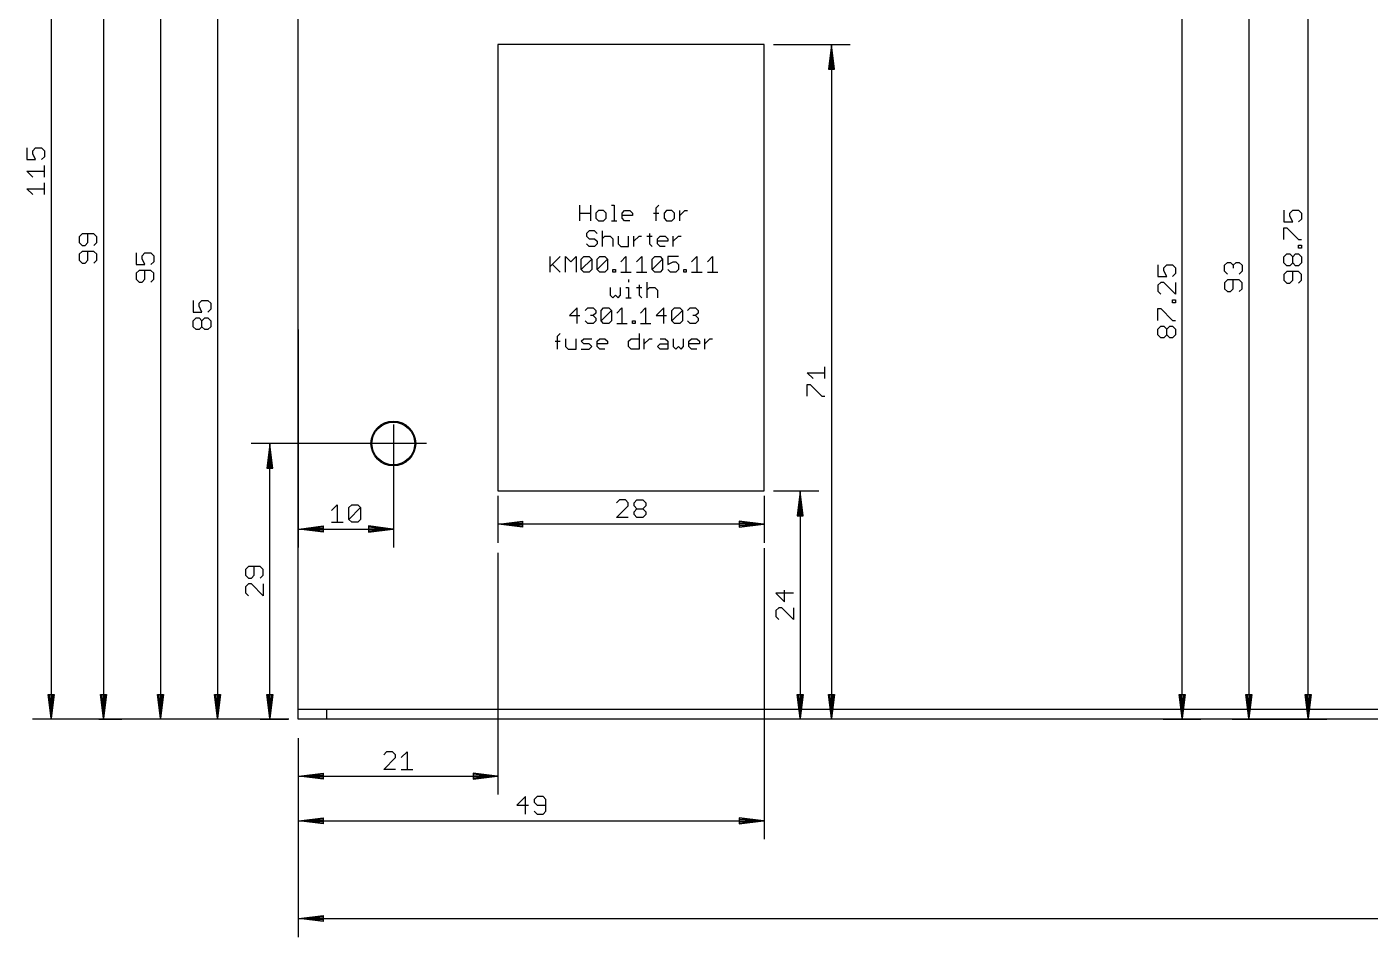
# Model space of a CAD drawing. Extents: x -370 to 390, y -331 to 219.
# Drawn here: x -28.6 to 112.8, y -22.9 to 72.8 of the extents above; entities that cross this region are included whole.
import ezdxf

# ---------------------------------------------------------------- set-up
doc = ezdxf.new("R2010")
doc.units = 0
for name, color, linetype in [('20', 4, 'CONTINUOUS'), ('29', 2, 'CONTINUOUS'), ('30', 253, 'CONTINUOUS'), ('46', 140, 'CONTINUOUS'), ('47', 2, 'CONTINUOUS')]:
    doc.layers.add(name, color=color, linetype=linetype)

msp = doc.modelspace()

# ---------------------------------------------------------------- linework, layer by layer
at = {"layer": '20'}
for p, q in [((0, 1), (0, 114)), ((0, 0), (0, 1)), ((3, 1), (0, 1)), ((3, 0), (0, 0)), ((317, 1), (3, 1)), ((3, 0), (3, 1)), ((317, 0), (3, 0))]:
    msp.add_line(p, q, dxfattribs=at)
msp.add_circle((10, 29), 2.25, dxfattribs=at)
at = {"layer": '29'}
msp.add_circle((10, 29), 2.3516, dxfattribs=at)
at = {"layer": '30'}
msp.add_circle((10, 29), 2.3516, dxfattribs=at)
at = {"layer": '46'}
for p, q in [((49, 71), (21, 71)), ((21, 71), (21, 24)), ((49, 24), (49, 71)), ((21, 24), (49, 24))]:
    msp.add_line(p, q, dxfattribs=at)
at = {"layer": '47'}
for p, q in [((-26, 114.935), (-26, 0.065)), ((-20.5, 98.935), (-20.5, 0.065)), ((106.25, 0.065), (106.25, 98.685)), ((-14.5, 94.935), (-14.5, 0.065)), ((100, 92.935), (100, 0.065)), ((93, 0.065), (93, 87.185)), ((-8.5, 84.935), (-8.5, 0.065)), ((50, 71), (58.05, 71)), ((56.1, 70.935), (55.7808, 68.4)), ((56.1, 70.935), (55.84, 68.4)), ((56.1, 70.935), (55.97, 68.4)), ((56.1, 70.935), (56.1, 0.065)), ((56.4192, 68.4), (56.1, 70.935)), ((56.23, 68.4), (56.1, 70.935)), ((56.36, 68.4), (56.1, 70.935)), ((55.7808, 68.4), (56.4192, 68.4)), ((-28.5554, 60.1045), (-28.5554, 58.8717)), ((-27.939, 59.7963), (-27.6308, 60.1045)), ((-27.939, 59.4881), (-27.939, 59.7963)), ((-27.6308, 58.8717), (-27.939, 59.4881)), ((-27.6308, 60.1045), (-27.0144, 60.1045)), ((-27.0144, 60.1045), (-26.7062, 59.7963)), ((-26.7062, 59.7963), (-26.7062, 59.1799)), ((-28.5554, 58.8717), (-27.6308, 58.8717)), ((-26.7062, 59.1799), (-27.0144, 58.8717)), ((-26.7062, 57.0301), (-26.7062, 58.2629)), ((-27.939, 57.0301), (-28.5554, 57.6465)), ((-28.5554, 57.6465), (-26.7062, 57.6465)), ((-27.939, 55.1885), (-28.5554, 55.8049)), ((-28.5554, 55.8049), (-26.7062, 55.8049)), ((-26.7062, 55.1885), (-26.7062, 56.4213)), ((29.6371, 52.4262), (29.6371, 54.0752)), ((30.7365, 54.0752), (30.7365, 52.4262)), ((32.952, 54.0752), (33.2268, 54.0752)), ((33.2268, 54.0752), (33.2268, 52.4262)), ((37.6466, 53.8004), (37.9214, 54.0752)), ((37.6466, 52.4262), (37.6466, 53.8004)), ((29.6371, 53.2507), (30.7365, 53.2507)), ((31.5694, 53.5255), (31.2945, 53.2507)), ((31.2945, 53.2507), (31.2945, 52.701)), ((31.2945, 52.701), (31.5694, 52.4262)), ((32.119, 53.5255), (31.5694, 53.5255)), ((31.5694, 52.4262), (32.119, 52.4262)), ((32.3939, 53.2507), (32.119, 53.5255)), ((32.119, 52.4262), (32.3939, 52.701)), ((32.3939, 52.701), (32.3939, 53.2507)), ((32.952, 52.4262), (33.5016, 52.4262)), ((34.0569, 53.2507), (34.3317, 53.5255)), ((34.0569, 52.701), (34.0569, 53.2507)), ((35.1562, 52.9759), (34.0569, 52.9759)), ((34.3317, 52.4262), (34.0569, 52.701)), ((34.3317, 53.5255), (34.8814, 53.5255)), ((34.8814, 52.4262), (34.3317, 52.4262)), ((34.8814, 53.5255), (35.1562, 53.2507)), ((35.1562, 53.2507), (35.1562, 52.9759)), ((37.3717, 53.2507), (37.9214, 53.2507)), ((38.7515, 53.5255), (38.4767, 53.2507)), ((38.4767, 53.2507), (38.4767, 52.701)), ((38.4767, 52.701), (38.7515, 52.4262)), ((39.3012, 53.5255), (38.7515, 53.5255)), ((38.7515, 52.4262), (39.3012, 52.4262)), ((39.576, 53.2507), (39.3012, 53.5255)), ((39.3012, 52.4262), (39.576, 52.701)), ((39.576, 52.701), (39.576, 53.2507)), ((40.1341, 52.4262), (40.1341, 53.5255)), ((40.1341, 52.9759), (40.6838, 53.5255)), ((40.6838, 53.5255), (40.9586, 53.5255)), ((103.6946, 53.5457), (103.6946, 52.313)), ((103.6946, 52.313), (104.6192, 52.313)), ((104.311, 53.2376), (104.6192, 53.5457)), ((104.311, 52.9294), (104.311, 53.2376)), ((104.6192, 52.313), (104.311, 52.9294)), ((104.6192, 53.5457), (105.2356, 53.5457)), ((105.2356, 53.5457), (105.5438, 53.2376)), ((105.5438, 52.6212), (105.2356, 52.313)), ((105.5438, 53.2376), (105.5438, 52.6212)), ((-22.7472, 51.0573), (-23.0554, 50.7491)), ((-21.5144, 51.0573), (-22.7472, 51.0573)), ((-22.1308, 50.1327), (-22.1308, 51.0573)), ((-21.2062, 50.7491), (-21.5144, 51.0573)), ((30.6026, 51.3752), (30.3277, 51.1004)), ((30.3277, 51.1004), (30.3277, 50.8255)), ((31.1522, 51.3752), (30.6026, 51.3752)), ((31.4271, 51.1004), (31.1522, 51.3752)), ((31.9851, 51.3752), (31.9851, 49.7262)), ((36.956, 51.1004), (36.956, 50.001)), ((103.6946, 50.4714), (103.6946, 51.7042)), ((103.6946, 51.7042), (104.0028, 51.7042)), ((104.0028, 51.7042), (105.2356, 50.4714)), ((-23.0554, 50.7491), (-23.0554, 50.1327)), ((-23.0554, 50.1327), (-22.7472, 49.8245)), ((-22.7472, 49.8245), (-22.439, 49.8245)), ((-22.439, 49.8245), (-22.1308, 50.1327)), ((-21.5144, 49.8245), (-21.2062, 50.1327)), ((-21.2062, 50.1327), (-21.2062, 50.7491)), ((30.3277, 50.8255), (30.6026, 50.5507)), ((30.6026, 49.7262), (30.3277, 50.001)), ((30.6026, 50.5507), (31.1522, 50.5507)), ((31.1522, 49.7262), (30.6026, 49.7262)), ((31.1522, 50.5507), (31.4271, 50.2759)), ((31.4271, 50.001), (31.1522, 49.7262)), ((31.4271, 50.2759), (31.4271, 50.001)), ((31.9851, 50.5507), (32.26, 50.8255)), ((32.26, 50.8255), (32.8096, 50.8255)), ((32.8096, 50.8255), (33.0845, 50.5507)), ((33.0845, 50.5507), (33.0845, 49.7262)), ((33.6425, 50.8255), (33.6425, 50.001)), ((33.6425, 50.001), (33.9174, 49.7262)), ((33.9174, 49.7262), (34.7419, 49.7262)), ((34.7419, 49.7262), (34.7419, 50.8255)), ((35.3, 49.7262), (35.3, 50.8255)), ((35.3, 50.2759), (35.8496, 50.8255)), ((35.8496, 50.8255), (36.1245, 50.8255)), ((36.6811, 50.8255), (37.2308, 50.8255)), ((36.956, 50.001), (37.2308, 49.7262)), ((37.7861, 50.5507), (38.0609, 50.8255)), ((37.7861, 50.001), (37.7861, 50.5507)), ((38.8854, 50.2759), (37.7861, 50.2759)), ((38.0609, 49.7262), (37.7861, 50.001)), ((38.0609, 50.8255), (38.6106, 50.8255)), ((38.6106, 49.7262), (38.0609, 49.7262)), ((38.6106, 50.8255), (38.8854, 50.5507)), ((38.8854, 50.5507), (38.8854, 50.2759)), ((39.4435, 49.7262), (39.4435, 50.8255)), ((39.4435, 50.2759), (39.9932, 50.8255)), ((39.9932, 50.8255), (40.268, 50.8255)), ((105.2356, 50.4714), (105.5438, 50.4714)), ((105.2356, 49.5506), (105.2356, 49.8588)), ((105.2356, 49.8588), (105.5438, 49.8588)), ((105.5438, 49.5506), (105.2356, 49.5506)), ((105.5438, 49.8588), (105.5438, 49.5506)), ((-22.7472, 49.2157), (-23.0554, 48.9075)), ((-23.0554, 48.9075), (-23.0554, 48.2911)), ((-23.0554, 48.2911), (-22.7472, 47.9829)), ((-21.5144, 49.2157), (-22.7472, 49.2157)), ((-22.439, 47.9829), (-22.1308, 48.2911)), ((-22.1308, 48.2911), (-22.1308, 49.2157)), ((-21.2062, 48.9075), (-21.5144, 49.2157)), ((-21.5144, 47.9829), (-21.2062, 48.2911)), ((-21.2062, 48.2911), (-21.2062, 48.9075)), ((-17.0554, 49.0573), (-17.0554, 47.8245)), ((-16.439, 48.7491), (-16.1308, 49.0573)), ((-16.439, 48.4409), (-16.439, 48.7491)), ((-16.1308, 47.8245), (-16.439, 48.4409)), ((-16.1308, 49.0573), (-15.5144, 49.0573)), ((-15.5144, 49.0573), (-15.2062, 48.7491)), ((-15.2062, 48.1327), (-15.5144, 47.8245)), ((-15.2062, 48.7491), (-15.2062, 48.1327)), ((26.4604, 48.6752), (26.4604, 47.0262)), ((26.4604, 47.5759), (27.5597, 48.6752)), ((28.1178, 47.0262), (28.1178, 48.6752)), ((28.1178, 48.6752), (28.6675, 48.1255)), ((28.6675, 48.1255), (29.2172, 48.6752)), ((29.2172, 48.6752), (29.2172, 47.0262)), ((29.7752, 48.4004), (30.0501, 48.6752)), ((29.7752, 47.301), (29.7752, 48.4004)), ((29.7752, 47.301), (30.8746, 48.4004)), ((30.0501, 48.6752), (30.5997, 48.6752)), ((30.5997, 48.6752), (30.8746, 48.4004)), ((30.8746, 48.4004), (30.8746, 47.301)), ((31.4327, 48.4004), (31.7075, 48.6752)), ((31.4327, 47.301), (31.4327, 48.4004)), ((31.4327, 47.301), (32.532, 48.4004)), ((31.7075, 48.6752), (32.2572, 48.6752)), ((32.2572, 48.6752), (32.532, 48.4004)), ((32.532, 48.4004), (32.532, 47.301)), ((33.9188, 48.1255), (34.4684, 48.6752)), ((34.4684, 48.6752), (34.4684, 47.0262)), ((35.5762, 48.1255), (36.1259, 48.6752)), ((36.1259, 48.6752), (36.1259, 47.0262)), ((37.2336, 48.4004), (37.5084, 48.6752)), ((37.2336, 47.301), (37.2336, 48.4004)), ((37.2336, 47.301), (38.3329, 48.4004)), ((37.5084, 48.6752), (38.0581, 48.6752)), ((38.0581, 48.6752), (38.3329, 48.4004)), ((38.3329, 48.4004), (38.3329, 47.301)), ((39.9904, 48.6752), (38.891, 48.6752)), ((38.891, 48.6752), (38.891, 47.8507)), ((38.891, 47.8507), (39.4407, 48.1255)), ((39.4407, 48.1255), (39.7155, 48.1255)), ((39.7155, 48.1255), (39.9904, 47.8507)), ((41.3771, 48.1255), (41.9268, 48.6752)), ((41.9268, 48.6752), (41.9268, 47.0262)), ((43.0346, 48.1255), (43.5842, 48.6752)), ((43.5842, 48.6752), (43.5842, 47.0262)), ((97.4446, 47.7491), (97.7528, 48.0573)), ((97.7528, 48.0573), (98.061, 48.0573)), ((98.061, 48.0573), (98.3692, 47.7491)), ((98.3692, 47.7491), (98.6774, 48.0573)), ((98.6774, 48.0573), (98.9856, 48.0573)), ((98.9856, 48.0573), (99.2938, 47.7491)), ((103.6946, 48.6336), (104.0028, 48.9418)), ((103.6946, 48.0172), (103.6946, 48.6336)), ((104.0028, 48.9418), (104.311, 48.9418)), ((104.311, 48.9418), (104.6192, 48.6336)), ((104.6192, 48.6336), (104.9274, 48.9418)), ((104.6192, 48.0172), (104.6192, 48.6336)), ((104.9274, 48.9418), (105.2356, 48.9418)), ((105.2356, 48.9418), (105.5438, 48.6336)), ((105.5438, 48.6336), (105.5438, 48.0172)), ((-22.7472, 47.9829), (-22.439, 47.9829)), ((-17.0554, 47.8245), (-16.1308, 47.8245)), ((-16.7472, 47.2157), (-17.0554, 46.9075)), ((-17.0554, 46.9075), (-17.0554, 46.2911)), ((-15.5144, 47.2157), (-16.7472, 47.2157)), ((-16.1308, 46.2911), (-16.1308, 47.2157)), ((-15.2062, 46.9075), (-15.5144, 47.2157)), ((-15.2062, 46.2911), (-15.2062, 46.9075)), ((26.7352, 47.8507), (27.5597, 47.0262)), ((30.0501, 47.0262), (29.7752, 47.301)), ((30.5997, 47.0262), (30.0501, 47.0262)), ((30.8746, 47.301), (30.5997, 47.0262)), ((31.7075, 47.0262), (31.4327, 47.301)), ((32.2572, 47.0262), (31.7075, 47.0262)), ((32.532, 47.301), (32.2572, 47.0262)), ((33.0901, 47.0262), (33.0901, 47.301)), ((33.0901, 47.301), (33.3649, 47.301)), ((33.3649, 47.0262), (33.0901, 47.0262)), ((33.3649, 47.301), (33.3649, 47.0262)), ((33.9188, 47.0262), (35.0181, 47.0262)), ((35.5762, 47.0262), (36.6755, 47.0262)), ((37.5084, 47.0262), (37.2336, 47.301)), ((38.0581, 47.0262), (37.5084, 47.0262)), ((38.3329, 47.301), (38.0581, 47.0262)), ((39.1659, 47.0262), (38.891, 47.301)), ((39.7155, 47.0262), (39.1659, 47.0262)), ((39.9904, 47.301), (39.7155, 47.0262)), ((39.9904, 47.8507), (39.9904, 47.301)), ((40.5484, 47.0262), (40.5484, 47.301)), ((40.5484, 47.301), (40.8233, 47.301)), ((40.8233, 47.0262), (40.5484, 47.0262)), ((40.8233, 47.301), (40.8233, 47.0262)), ((41.3771, 47.0262), (42.4765, 47.0262)), ((43.0346, 47.0262), (44.1339, 47.0262)), ((90.4446, 47.7957), (90.4446, 46.563)), ((91.061, 47.4875), (91.3692, 47.7957)), ((91.061, 47.1794), (91.061, 47.4875)), ((91.3692, 46.563), (91.061, 47.1794)), ((91.3692, 47.7957), (91.9856, 47.7957)), ((91.9856, 47.7957), (92.2938, 47.4875)), ((92.2938, 46.8712), (91.9856, 46.563)), ((92.2938, 47.4875), (92.2938, 46.8712)), ((97.4446, 47.1327), (97.4446, 47.7491)), ((97.7528, 46.8245), (97.4446, 47.1327)), ((98.3692, 47.7491), (98.3692, 47.4409)), ((99.2938, 47.1327), (98.9856, 46.8245)), ((99.2938, 47.7491), (99.2938, 47.1327)), ((104.0028, 47.709), (103.6946, 48.0172)), ((104.0028, 47.1002), (103.6946, 46.7921)), ((103.6946, 46.7921), (103.6946, 46.1757)), ((104.311, 47.709), (104.0028, 47.709)), ((105.2356, 47.1002), (104.0028, 47.1002)), ((104.6192, 48.0172), (104.311, 47.709)), ((104.9274, 47.709), (104.6192, 48.0172)), ((104.6192, 46.1757), (104.6192, 47.1002)), ((105.2356, 47.709), (104.9274, 47.709)), ((105.5438, 48.0172), (105.2356, 47.709)), ((105.5438, 46.7921), (105.2356, 47.1002)), ((105.5438, 46.1757), (105.5438, 46.7921)), ((-17.0554, 46.2911), (-16.7472, 45.9829)), ((-16.7472, 45.9829), (-16.439, 45.9829)), ((-16.439, 45.9829), (-16.1308, 46.2911)), ((-15.5144, 45.9829), (-15.2062, 46.2911)), ((32.8138, 45.4255), (32.8138, 44.601)), ((33.9132, 44.601), (33.9132, 45.4255)), ((34.4713, 45.4255), (34.7461, 45.4255)), ((34.7461, 46.25), (34.7461, 45.9752)), ((34.7461, 45.4255), (34.7461, 44.3262)), ((35.5762, 45.4255), (36.1259, 45.4255)), ((35.851, 45.7004), (35.851, 44.601)), ((36.6811, 45.9752), (36.6811, 44.3262)), ((36.6811, 45.1507), (36.956, 45.4255)), ((36.956, 45.4255), (37.5056, 45.4255)), ((37.5056, 45.4255), (37.7805, 45.1507)), ((90.4446, 46.563), (91.3692, 46.563)), ((90.7528, 45.9542), (90.4446, 45.646)), ((90.4446, 45.646), (90.4446, 45.0296)), ((91.061, 45.9542), (90.7528, 45.9542)), ((92.2938, 44.7214), (91.061, 45.9542)), ((92.2938, 45.9542), (92.2938, 44.7214)), ((97.7528, 46.2157), (97.4446, 45.9075)), ((97.4446, 45.9075), (97.4446, 45.2911)), ((97.4446, 45.2911), (97.7528, 44.9829)), ((98.9856, 46.2157), (97.7528, 46.2157)), ((98.061, 44.9829), (98.3692, 45.2911)), ((98.3692, 45.2911), (98.3692, 46.2157)), ((99.2938, 45.9075), (98.9856, 46.2157)), ((98.9856, 44.9829), (99.2938, 45.2911)), ((99.2938, 45.2911), (99.2938, 45.9075)), ((103.6946, 46.1757), (104.0028, 45.8675)), ((104.0028, 45.8675), (104.311, 45.8675)), ((104.311, 45.8675), (104.6192, 46.1757)), ((105.2356, 45.8675), (105.5438, 46.1757)), ((-11.0554, 44.0573), (-11.0554, 42.8245)), ((-10.439, 43.7491), (-10.1308, 44.0573)), ((-10.1308, 44.0573), (-9.5144, 44.0573)), ((-9.5144, 44.0573), (-9.2062, 43.7491)), ((32.8138, 44.601), (33.0887, 44.3262)), ((33.0887, 44.3262), (33.3635, 44.601)), ((33.3635, 44.601), (33.6383, 44.3262)), ((33.6383, 44.3262), (33.9132, 44.601)), ((34.4713, 44.3262), (35.0209, 44.3262)), ((35.851, 44.601), (36.1259, 44.3262)), ((37.7805, 45.1507), (37.7805, 44.3262)), ((90.4446, 45.0296), (90.7528, 44.7214)), ((91.9856, 43.8006), (91.9856, 44.1088)), ((91.9856, 44.1088), (92.2938, 44.1088)), ((92.2938, 44.1088), (92.2938, 43.8006)), ((97.7528, 44.9829), (98.061, 44.9829)), ((-11.0554, 42.8245), (-10.1308, 42.8245)), ((-10.439, 43.4409), (-10.439, 43.7491)), ((-10.1308, 42.8245), (-10.439, 43.4409)), ((-9.2062, 43.1327), (-9.5144, 42.8245)), ((-9.2062, 43.7491), (-9.2062, 43.1327)), ((29.3567, 43.2752), (28.5322, 42.4507)), ((28.5322, 42.4507), (29.6315, 42.4507)), ((29.3567, 41.6262), (29.3567, 43.2752)), ((30.1896, 43.0004), (30.4644, 43.2752)), ((30.4644, 43.2752), (31.0141, 43.2752)), ((31.0141, 42.4507), (30.7393, 42.4507)), ((31.0141, 43.2752), (31.2889, 43.0004)), ((31.2889, 42.7255), (31.0141, 42.4507)), ((31.0141, 42.4507), (31.2889, 42.1759)), ((31.2889, 43.0004), (31.2889, 42.7255)), ((31.847, 43.0004), (32.1218, 43.2752)), ((31.847, 41.901), (31.847, 43.0004)), ((31.847, 41.901), (32.9463, 43.0004)), ((32.1218, 43.2752), (32.6715, 43.2752)), ((32.6715, 43.2752), (32.9463, 43.0004)), ((32.9463, 43.0004), (32.9463, 41.901)), ((33.5044, 42.7255), (34.0541, 43.2752)), ((34.0541, 43.2752), (34.0541, 41.6262)), ((35.9905, 42.7255), (36.5402, 43.2752)), ((36.5402, 43.2752), (36.5402, 41.6262)), ((38.4725, 43.2752), (37.648, 42.4507)), ((37.648, 42.4507), (38.7473, 42.4507)), ((38.4725, 41.6262), (38.4725, 43.2752)), ((39.3054, 43.0004), (39.5802, 43.2752)), ((39.3054, 41.901), (39.3054, 43.0004)), ((39.3054, 41.901), (40.4047, 43.0004)), ((39.5802, 43.2752), (40.1299, 43.2752)), ((40.1299, 43.2752), (40.4047, 43.0004)), ((40.4047, 43.0004), (40.4047, 41.901)), ((40.9628, 43.0004), (41.2376, 43.2752)), ((41.2376, 43.2752), (41.7873, 43.2752)), ((41.7873, 42.4507), (41.5125, 42.4507)), ((41.7873, 43.2752), (42.0621, 43.0004)), ((42.0621, 42.7255), (41.7873, 42.4507)), ((41.7873, 42.4507), (42.0621, 42.1759)), ((42.0621, 43.0004), (42.0621, 42.7255)), ((90.4446, 41.959), (90.4446, 43.1918)), ((90.4446, 43.1918), (90.7528, 43.1918)), ((90.7528, 43.1918), (91.9856, 41.959)), ((92.2938, 43.8006), (91.9856, 43.8006)), ((-11.0554, 41.9075), (-10.7472, 42.2157)), ((-11.0554, 41.2911), (-11.0554, 41.9075)), ((-10.7472, 40.9829), (-11.0554, 41.2911)), ((-10.7472, 42.2157), (-10.439, 42.2157)), ((-10.439, 40.9829), (-10.7472, 40.9829)), ((-10.439, 42.2157), (-10.1308, 41.9075)), ((-10.1308, 41.2911), (-10.439, 40.9829)), ((-10.1308, 41.9075), (-9.8226, 42.2157)), ((-10.1308, 41.2911), (-10.1308, 41.9075)), ((-9.8226, 40.9829), (-10.1308, 41.2911)), ((-9.8226, 42.2157), (-9.5144, 42.2157)), ((-9.5144, 40.9829), (-9.8226, 40.9829)), ((-9.5144, 42.2157), (-9.2062, 41.9075)), ((-9.2062, 41.2911), (-9.5144, 40.9829)), ((-9.2062, 41.9075), (-9.2062, 41.2911)), ((0, 41), (0, 18.05)), ((30.4644, 41.6262), (30.1896, 41.901)), ((31.0141, 41.6262), (30.4644, 41.6262)), ((31.2889, 41.901), (31.0141, 41.6262)), ((31.2889, 42.1759), (31.2889, 41.901)), ((32.1218, 41.6262), (31.847, 41.901)), ((32.6715, 41.6262), (32.1218, 41.6262)), ((32.9463, 41.901), (32.6715, 41.6262)), ((33.5044, 41.6262), (34.6038, 41.6262)), ((35.1618, 41.6262), (35.1618, 41.901)), ((35.1618, 41.901), (35.4367, 41.901)), ((35.4367, 41.6262), (35.1618, 41.6262)), ((35.4367, 41.901), (35.4367, 41.6262)), ((35.9905, 41.6262), (37.0899, 41.6262)), ((39.5802, 41.6262), (39.3054, 41.901)), ((40.1299, 41.6262), (39.5802, 41.6262)), ((40.4047, 41.901), (40.1299, 41.6262)), ((41.2376, 41.6262), (40.9628, 41.901)), ((41.7873, 41.6262), (41.2376, 41.6262)), ((42.0621, 41.901), (41.7873, 41.6262)), ((42.0621, 42.1759), (42.0621, 41.901)), ((90.4446, 41.0421), (90.7528, 41.3502)), ((90.4446, 40.4257), (90.4446, 41.0421)), ((90.7528, 41.3502), (91.061, 41.3502)), ((91.061, 41.3502), (91.3692, 41.0421)), ((91.3692, 41.0421), (91.6774, 41.3502)), ((91.3692, 40.4257), (91.3692, 41.0421)), ((91.6774, 41.3502), (91.9856, 41.3502)), ((91.9856, 41.959), (92.2938, 41.959)), ((91.9856, 41.3502), (92.2938, 41.0421)), ((92.2938, 41.0421), (92.2938, 40.4257)), ((27.0129, 39.7507), (27.5626, 39.7507)), ((27.2877, 40.3004), (27.5626, 40.5752)), ((27.2877, 38.9262), (27.2877, 40.3004)), ((28.1178, 40.0255), (28.1178, 39.201)), ((29.2172, 38.9262), (29.2172, 40.0255)), ((29.7752, 39.7507), (30.0501, 40.0255)), ((30.0501, 39.4759), (29.7752, 39.7507)), ((30.0501, 40.0255), (30.8746, 40.0255)), ((31.4327, 39.7507), (31.7075, 40.0255)), ((31.4327, 39.201), (31.4327, 39.7507)), ((31.7075, 40.0255), (32.2572, 40.0255)), ((32.2572, 40.0255), (32.532, 39.7507)), ((32.532, 39.7507), (32.532, 39.4759)), ((34.7475, 39.7507), (35.0223, 40.0255)), ((34.7475, 39.201), (34.7475, 39.7507)), ((35.0223, 40.0255), (35.8468, 40.0255)), ((35.8468, 40.5752), (35.8468, 38.9262)), ((36.4049, 38.9262), (36.4049, 40.0255)), ((36.4049, 39.4759), (36.9546, 40.0255)), ((36.9546, 40.0255), (37.2294, 40.0255)), ((38.0609, 40.0255), (38.6106, 40.0255)), ((38.6106, 40.0255), (38.8854, 39.7507)), ((38.8854, 39.7507), (38.8854, 38.9262)), ((39.4435, 40.0255), (39.4435, 39.201)), ((40.5428, 39.201), (40.5428, 40.0255)), ((41.1009, 39.7507), (41.3757, 40.0255)), ((41.1009, 39.201), (41.1009, 39.7507)), ((41.3757, 40.0255), (41.9254, 40.0255)), ((41.9254, 40.0255), (42.2003, 39.7507)), ((42.2003, 39.7507), (42.2003, 39.4759)), ((42.7583, 38.9262), (42.7583, 40.0255)), ((42.7583, 39.4759), (43.308, 40.0255)), ((43.308, 40.0255), (43.5828, 40.0255)), ((90.7528, 40.1175), (90.4446, 40.4257)), ((91.061, 40.1175), (90.7528, 40.1175)), ((91.3692, 40.4257), (91.061, 40.1175)), ((91.6774, 40.1175), (91.3692, 40.4257)), ((91.9856, 40.1175), (91.6774, 40.1175)), ((92.2938, 40.4257), (91.9856, 40.1175)), ((28.1178, 39.201), (28.3927, 38.9262)), ((28.3927, 38.9262), (29.2172, 38.9262)), ((29.7752, 38.9262), (30.5997, 38.9262)), ((30.5997, 39.4759), (30.0501, 39.4759)), ((30.8746, 39.201), (30.5997, 39.4759)), ((30.5997, 38.9262), (30.8746, 39.201)), ((32.532, 39.4759), (31.4327, 39.4759)), ((31.7075, 38.9262), (31.4327, 39.201)), ((32.2572, 38.9262), (31.7075, 38.9262)), ((35.0223, 38.9262), (34.7475, 39.201)), ((35.8468, 38.9262), (35.0223, 38.9262)), ((37.7861, 39.201), (38.0609, 39.4759)), ((38.0609, 38.9262), (37.7861, 39.201)), ((38.0609, 39.4759), (38.8854, 39.4759)), ((38.8854, 38.9262), (38.0609, 38.9262)), ((39.4435, 39.201), (39.7183, 38.9262)), ((39.7183, 38.9262), (39.9932, 39.201)), ((39.9932, 39.201), (40.268, 38.9262)), ((40.268, 38.9262), (40.5428, 39.201)), ((42.2003, 39.4759), (41.1009, 39.4759)), ((41.3757, 38.9262), (41.1009, 39.201)), ((41.9254, 38.9262), (41.3757, 38.9262)), ((55.3938, 35.8245), (55.3938, 37.0573)), ((54.161, 35.8245), (53.5446, 36.4409)), ((53.5446, 36.4409), (55.3938, 36.4409)), ((53.5446, 33.9829), (53.5446, 35.2157)), ((53.5446, 35.2157), (53.8528, 35.2157)), ((53.8528, 35.2157), (55.0856, 33.9829)), ((55.0856, 33.9829), (55.3938, 33.9829)), ((10, 31), (10, 18.05)), ((13.5, 29), (-4.95, 29)), ((-3, 28.935), (-3.3192, 26.4)), ((-3, 28.935), (-3.26, 26.4)), ((-3, 28.935), (-3.13, 26.4)), ((-3, 0.065), (-3, 28.935)), ((-2.6808, 26.4), (-3, 28.935)), ((-2.87, 26.4), (-3, 28.935)), ((-2.74, 26.4), (-3, 28.935)), ((-3.3192, 26.4), (-2.6808, 26.4)), ((21, 23.5), (21, 18.55)), ((33.7911, 23.0554), (33.4829, 22.7472)), ((34.4075, 23.0554), (33.7911, 23.0554)), ((34.7157, 22.7472), (34.4075, 23.0554)), ((34.7157, 22.439), (34.7157, 22.7472)), ((35.3245, 22.7472), (35.6327, 23.0554)), ((35.3245, 22.439), (35.3245, 22.7472)), ((35.6327, 23.0554), (36.2491, 23.0554)), ((36.2491, 23.0554), (36.5573, 22.7472)), ((36.5573, 22.7472), (36.5573, 22.439)), ((49, 23.5), (49, 18.55)), ((50, 24), (54.75, 24)), ((52.8, 23.935), (52.4808, 21.4)), ((52.8, 23.935), (52.54, 21.4)), ((52.8, 23.935), (52.67, 21.4)), ((52.8, 23.935), (52.8, 0.065)), ((53.1192, 21.4), (52.8, 23.935)), ((52.93, 21.4), (52.8, 23.935)), ((53.06, 21.4), (52.8, 23.935)), ((3.4829, 21.939), (4.0993, 22.5554)), ((4.0993, 22.5554), (4.0993, 20.7062)), ((5.3245, 22.2472), (5.6327, 22.5554)), ((5.3245, 21.0144), (5.3245, 22.2472)), ((5.3245, 21.0144), (6.5573, 22.2472)), ((5.6327, 22.5554), (6.2491, 22.5554)), ((6.2491, 22.5554), (6.5573, 22.2472)), ((6.5573, 22.2472), (6.5573, 21.0144)), ((33.4829, 21.2062), (34.7157, 22.439)), ((34.7157, 21.2062), (33.4829, 21.2062)), ((35.6327, 22.1308), (35.3245, 22.439)), ((35.3245, 21.8226), (35.6327, 22.1308)), ((35.3245, 21.5144), (35.3245, 21.8226)), ((35.6327, 21.2062), (35.3245, 21.5144)), ((35.6327, 22.1308), (36.2491, 22.1308)), ((36.2491, 21.2062), (35.6327, 21.2062)), ((36.5573, 22.439), (36.2491, 22.1308)), ((36.2491, 22.1308), (36.5573, 21.8226)), ((36.5573, 21.5144), (36.2491, 21.2062)), ((36.5573, 21.8226), (36.5573, 21.5144)), ((52.4808, 21.4), (53.1192, 21.4)), ((0.065, 20), (2.6, 20.3192)), ((0.065, 20), (2.6, 20.26)), ((0.065, 20), (2.6, 20.13)), ((0.065, 20), (9.935, 20)), ((2.6, 19.6808), (0.065, 20)), ((2.6, 19.87), (0.065, 20)), ((2.6, 19.74), (0.065, 20)), ((2.6, 20.3192), (2.6, 19.6808)), ((3.4829, 20.7062), (4.7157, 20.7062)), ((5.6327, 20.7062), (5.3245, 21.0144)), ((6.2491, 20.7062), (5.6327, 20.7062)), ((6.5573, 21.0144), (6.2491, 20.7062)), ((9.935, 20), (7.4, 20.3192)), ((7.4, 20.3192), (7.4, 19.6808)), ((9.935, 20), (7.4, 20.26)), ((9.935, 20), (7.4, 20.13)), ((7.4, 19.6808), (9.935, 20)), ((7.4, 19.87), (9.935, 20)), ((7.4, 19.74), (9.935, 20)), ((21.065, 20.5), (23.6, 20.8192)), ((21.065, 20.5), (23.6, 20.76)), ((21.065, 20.5), (23.6, 20.63)), ((48.935, 20.5), (21.065, 20.5)), ((23.6, 20.1808), (21.065, 20.5)), ((23.6, 20.37), (21.065, 20.5)), ((23.6, 20.24), (21.065, 20.5)), ((23.6, 20.8192), (23.6, 20.1808)), ((48.935, 20.5), (46.4, 20.8192)), ((46.4, 20.8192), (46.4, 20.1808)), ((48.935, 20.5), (46.4, 20.76)), ((48.935, 20.5), (46.4, 20.63)), ((46.4, 20.1808), (48.935, 20.5)), ((46.4, 20.37), (48.935, 20.5)), ((46.4, 20.24), (48.935, 20.5)), ((21, 17.5), (21, -7.95)), ((49, 18), (49, -12.65)), ((-5.2472, 16.0573), (-5.5554, 15.7491)), ((-5.5554, 15.7491), (-5.5554, 15.1327)), ((-4.0144, 16.0573), (-5.2472, 16.0573)), ((-4.6308, 15.1327), (-4.6308, 16.0573)), ((-3.7062, 15.7491), (-4.0144, 16.0573)), ((-3.7062, 15.1327), (-3.7062, 15.7491)), ((-5.5554, 15.1327), (-5.2472, 14.8245)), ((-5.2472, 14.2157), (-5.5554, 13.9075)), ((-5.2472, 14.8245), (-4.939, 14.8245)), ((-4.939, 14.2157), (-5.2472, 14.2157)), ((-4.939, 14.8245), (-4.6308, 15.1327)), ((-3.7062, 12.9829), (-4.939, 14.2157)), ((-4.0144, 14.8245), (-3.7062, 15.1327)), ((-3.7062, 14.2157), (-3.7062, 12.9829)), ((-5.5554, 13.9075), (-5.5554, 13.2911)), ((-5.5554, 13.2911), (-5.2472, 12.9829)), ((52.0938, 13.2491), (50.2446, 13.2491)), ((50.2446, 13.2491), (51.1692, 12.3245)), ((51.1692, 12.3245), (51.1692, 13.5573)), ((50.5528, 11.7157), (50.2446, 11.4075)), ((50.2446, 11.4075), (50.2446, 10.7911)), ((50.861, 11.7157), (50.5528, 11.7157)), ((52.0938, 10.4829), (50.861, 11.7157)), ((52.0938, 11.7157), (52.0938, 10.4829)), ((50.2446, 10.7911), (50.5528, 10.4829)), ((-26, 0.065), (-26.3192, 2.6)), ((-26.3192, 2.6), (-25.6808, 2.6)), ((-26, 0.065), (-26.26, 2.6)), ((-26, 0.065), (-26.13, 2.6)), ((-25.6808, 2.6), (-26, 0.065)), ((-25.87, 2.6), (-26, 0.065)), ((-25.74, 2.6), (-26, 0.065)), ((-20.5, 0.065), (-20.8192, 2.6)), ((-20.8192, 2.6), (-20.1808, 2.6)), ((-20.5, 0.065), (-20.76, 2.6)), ((-20.5, 0.065), (-20.63, 2.6)), ((-20.1808, 2.6), (-20.5, 0.065)), ((-20.37, 2.6), (-20.5, 0.065)), ((-20.24, 2.6), (-20.5, 0.065)), ((-14.5, 0.065), (-14.8192, 2.6)), ((-14.8192, 2.6), (-14.1808, 2.6)), ((-14.5, 0.065), (-14.76, 2.6)), ((-14.5, 0.065), (-14.63, 2.6)), ((-14.1808, 2.6), (-14.5, 0.065)), ((-14.37, 2.6), (-14.5, 0.065)), ((-14.24, 2.6), (-14.5, 0.065)), ((-8.5, 0.065), (-8.8192, 2.6)), ((-8.8192, 2.6), (-8.1808, 2.6)), ((-8.5, 0.065), (-8.76, 2.6)), ((-8.5, 0.065), (-8.63, 2.6)), ((-8.1808, 2.6), (-8.5, 0.065)), ((-8.37, 2.6), (-8.5, 0.065)), ((-8.24, 2.6), (-8.5, 0.065)), ((-3, 0.065), (-3.3192, 2.6)), ((-3.3192, 2.6), (-2.6808, 2.6)), ((-3, 0.065), (-3.26, 2.6)), ((-3, 0.065), (-3.13, 2.6)), ((-2.6808, 2.6), (-3, 0.065)), ((-2.87, 2.6), (-3, 0.065)), ((-2.74, 2.6), (-3, 0.065)), ((52.8, 0.065), (52.4808, 2.6)), ((52.4808, 2.6), (53.1192, 2.6)), ((52.8, 0.065), (52.54, 2.6)), ((52.8, 0.065), (52.67, 2.6)), ((53.1192, 2.6), (52.8, 0.065)), ((52.93, 2.6), (52.8, 0.065)), ((53.06, 2.6), (52.8, 0.065)), ((56.1, 0.065), (55.7808, 2.6)), ((55.7808, 2.6), (56.4192, 2.6)), ((56.1, 0.065), (55.84, 2.6)), ((56.1, 0.065), (55.97, 2.6)), ((56.4192, 2.6), (56.1, 0.065)), ((56.23, 2.6), (56.1, 0.065)), ((56.36, 2.6), (56.1, 0.065)), ((93, 0.065), (92.6808, 2.6)), ((92.6808, 2.6), (93.3192, 2.6)), ((93, 0.065), (92.74, 2.6)), ((93, 0.065), (92.87, 2.6)), ((93.3192, 2.6), (93, 0.065)), ((93.13, 2.6), (93, 0.065)), ((93.26, 2.6), (93, 0.065)), ((100, 0.065), (99.6808, 2.6)), ((99.6808, 2.6), (100.3192, 2.6)), ((100, 0.065), (99.74, 2.6)), ((100, 0.065), (99.87, 2.6)), ((100.3192, 2.6), (100, 0.065)), ((100.13, 2.6), (100, 0.065)), ((100.26, 2.6), (100, 0.065)), ((106.25, 0.065), (105.9308, 2.6)), ((105.9308, 2.6), (106.5692, 2.6)), ((106.25, 0.065), (105.99, 2.6)), ((106.25, 0.065), (106.12, 2.6)), ((106.5692, 2.6), (106.25, 0.065)), ((106.38, 2.6), (106.25, 0.065)), ((106.51, 2.6), (106.25, 0.065)), ((-1, 0), (-27.95, 0)), ((-21, 0), (-18.55, 0)), ((-12, 0), (-16.45, 0)), ((-6, 0), (-10.45, 0)), ((-4, 0), (-1.05, 0)), ((54, 0), (50.85, 0)), ((57, 0), (54.15, 0)), ((91, 0), (94.95, 0)), ((107, 0), (98.05, 0)), ((98.25, 0), (108.2, 0)), ((0, -2), (0, -22.95)), ((9.2911, -3.4446), (8.9829, -3.7528)), ((8.9829, -5.2938), (10.2157, -4.061)), ((9.9075, -3.4446), (9.2911, -3.4446)), ((10.2157, -3.7528), (9.9075, -3.4446)), ((10.2157, -4.061), (10.2157, -3.7528)), ((10.8245, -4.061), (11.4409, -3.4446)), ((11.4409, -3.4446), (11.4409, -5.2938)), ((0, -5), (0, -7.95)), ((10.2157, -5.2938), (8.9829, -5.2938)), ((10.8245, -5.2938), (12.0573, -5.2938)), ((0.065, -6), (2.6, -5.6808)), ((0.065, -6), (2.6, -5.74)), ((0.065, -6), (2.6, -5.87)), ((0.065, -6), (20.935, -6)), ((2.6, -6.3192), (0.065, -6)), ((2.6, -6.13), (0.065, -6)), ((2.6, -6.26), (0.065, -6)), ((2.6, -5.6808), (2.6, -6.3192)), ((20.935, -6), (18.4, -5.6808)), ((18.4, -5.6808), (18.4, -6.3192)), ((20.935, -6), (18.4, -5.74)), ((20.935, -6), (18.4, -5.87)), ((18.4, -6.3192), (20.935, -6)), ((18.4, -6.13), (20.935, -6)), ((18.4, -6.26), (20.935, -6)), ((0, -8), (0, -12.65)), ((23.9075, -8.1446), (22.9829, -9.0692)), ((23.9075, -9.9938), (23.9075, -8.1446)), ((25.1327, -8.1446), (24.8245, -8.4528)), ((24.8245, -8.4528), (24.8245, -8.761)), ((25.7491, -8.1446), (25.1327, -8.1446)), ((26.0573, -8.4528), (25.7491, -8.1446)), ((26.0573, -9.6856), (26.0573, -8.4528)), ((22.9829, -9.0692), (24.2157, -9.0692)), ((24.8245, -8.761), (25.1327, -9.0692)), ((24.8245, -9.6856), (25.1327, -9.9938)), ((25.1327, -9.0692), (26.0573, -9.0692)), ((25.7491, -9.9938), (26.0573, -9.6856)), ((0.065, -10.7), (2.6, -10.3808)), ((0.065, -10.7), (2.6, -10.44)), ((0.065, -10.7), (2.6, -10.57)), ((0.065, -10.7), (48.935, -10.7)), ((2.6, -11.0192), (0.065, -10.7)), ((2.6, -10.83), (0.065, -10.7)), ((2.6, -10.96), (0.065, -10.7)), ((2.6, -10.3808), (2.6, -11.0192)), ((25.1327, -9.9938), (25.7491, -9.9938)), ((48.935, -10.7), (46.4, -10.3808)), ((46.4, -10.3808), (46.4, -11.0192)), ((48.935, -10.7), (46.4, -10.44)), ((48.935, -10.7), (46.4, -10.57)), ((46.4, -11.0192), (48.935, -10.7)), ((46.4, -10.83), (48.935, -10.7)), ((46.4, -10.96), (48.935, -10.7)), ((0.065, -21), (2.6, -20.6808)), ((0.065, -21), (2.6, -20.74)), ((0.065, -21), (2.6, -20.87)), ((0.065, -21), (319.935, -21)), ((2.6, -21.3192), (0.065, -21)), ((2.6, -21.13), (0.065, -21)), ((2.6, -21.26), (0.065, -21)), ((2.6, -20.6808), (2.6, -21.3192))]:
    msp.add_line(p, q, dxfattribs=at)

doc.saveas('drawing.dxf')
